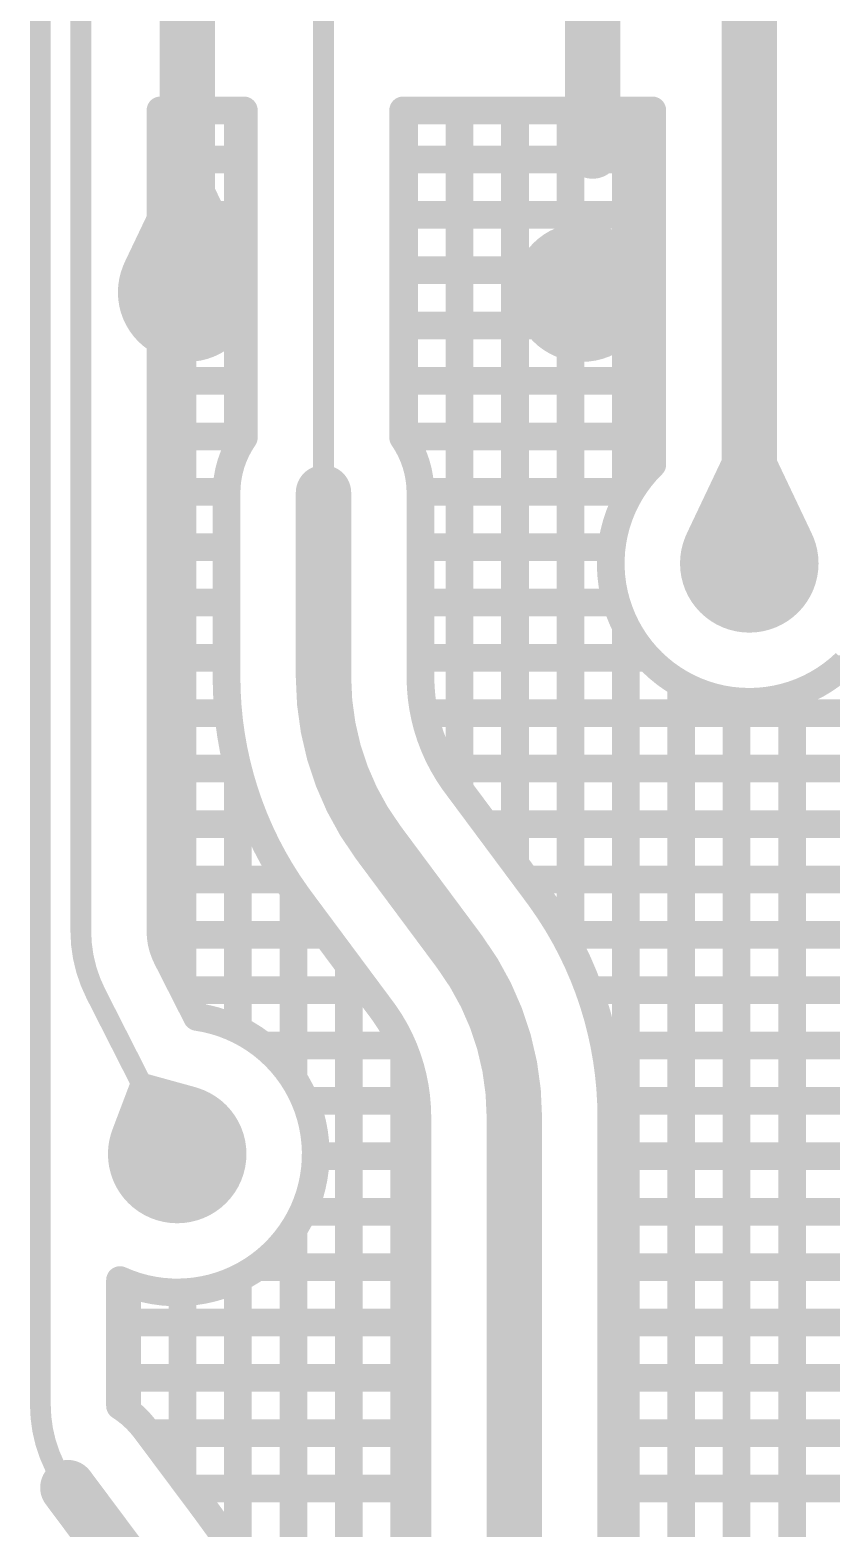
# Model space of a CAD drawing. Header units: millimetres. Extents: x 2479 to 2803, y 2230 to 2386.
# Drawn here: x 2635.92 to 2638.81, y 2296.18 to 2301.59 of the extents above; entities that cross this region are included whole.
import ezdxf

# ---------------------------------------------------------------- set-up
doc = ezdxf.new("R2010")
doc.units = ezdxf.units.MM
doc.layers.add('LAYER_23', color=9, linetype='Continuous')

# ---------------------------------------------------------------- blocks, each defined once
blk = doc.blocks.new('ROUND_2')
at = {"const_width": 0.25}
blk.add_lwpolyline([(-0.125, 0, 1), (0.125, 0, 1)], format="xyb", close=True, dxfattribs=at)
blk = doc.blocks.new('ROUND_3')
at = {"const_width": 0.251}
blk.add_lwpolyline([(-0.1255, 0, 1), (0.1255, 0, 1)], format="xyb", close=True, dxfattribs=at)
blk = doc.blocks.new('ROUND_17')
at = {"const_width": 0.1}
blk.add_lwpolyline([(-0.05, 0, 1), (0.05, 0, 1)], format="xyb", close=True, dxfattribs=at)
blk = doc.blocks.new('ROUND_11')
at = {"const_width": 0.0375}
blk.add_lwpolyline([(-0.01875, 0, 1), (0.01875, 0, 1)], format="xyb", close=True, dxfattribs=at)
blk = doc.blocks.new('ROUND_13')
at = {"const_width": 0.05}
blk.add_lwpolyline([(-0.025, 0, 1), (0.025, 0, 1)], format="xyb", close=True, dxfattribs=at)

msp = doc.modelspace()

# ---------------------------------------------------------------- linework, layer by layer
at = {"layer": 'LAYER_23'}
for points, const_width in [([(2635.9542, 2307.2066), (2635.9542, 2296.6289)], 0.075), ([(2636.1002, 2307.2066), (2636.1002, 2298.3401)], 0.075), ([(2636.9762, 2307.2066), (2636.9762, 2299.9225)], 0.075), ([(2636.4849, 2301.1366), (2636.4849, 2306.7999)], 0.2), ([(2637.9478, 2306.7737), (2637.9478, 2301.1567)], 0.2), ([(2638.513, 2299.6676), (2638.513, 2301.9357)], 0.2), ([(2636.3877, 2298.3401), (2636.3877, 2301.3036)], 0.1), ([(2636.3877, 2301.3036), (2636.6887, 2301.3036)], 0.1), ([(2636.4674, 2298.1322), (2636.4674, 2301.3036)], 0.1), ([(2636.6674, 2300.0866), (2636.6674, 2301.3036)], 0.1), ([(2636.6887, 2301.3036), (2636.6887, 2300.1221)], 0.1), ([(2637.2637, 2300.1221), (2637.2637, 2301.3036)], 0.1), ([(2637.2637, 2301.3036), (2638.163, 2301.3036)], 0.1), ([(2637.2674, 2300.1163), (2637.2674, 2301.3036)], 0.1), ([(2637.4674, 2298.8516), (2637.4674, 2301.3036)], 0.1), ([(2637.6674, 2298.5825), (2637.6674, 2301.3036)], 0.1), ([(2637.8674, 2298.2816), (2637.8674, 2301.3036)], 0.1), ([(2638.0674, 2299.8942), (2638.0674, 2301.3036)], 0.1), ([(2638.163, 2301.3036), (2638.163, 2300.0247)], 0.1), ([(2636.4849, 2300.6468), (2636.4849, 2301.1366)], 0.2), ([(2636.6887, 2301.1263), (2636.3877, 2301.1263)], 0.1), ([(2636.6887, 2301.1263), (2636.3877, 2301.1263)], 0.1), ([(2638.163, 2301.1263), (2637.2637, 2301.1263)], 0.1), ([(2638.163, 2301.1263), (2637.2637, 2301.1263)], 0.1), ([(2636.3486, 2300.7118), (2636.4849, 2300.9978)], 0.2), ([(2636.4849, 2300.9978), (2636.6212, 2300.7118)], 0.2), ([(2636.6887, 2300.9263), (2636.3877, 2300.9263)], 0.1), ([(2636.6887, 2300.9263), (2636.3877, 2300.9263)], 0.1), ([(2638.163, 2300.9263), (2637.2637, 2300.9263)], 0.1), ([(2638.163, 2300.9263), (2637.2637, 2300.9263)], 0.1), ([(2636.6887, 2300.7263), (2636.3877, 2300.7263)], 0.1), ([(2636.6887, 2300.7263), (2636.3877, 2300.7263)], 0.1), ([(2638.163, 2300.7263), (2637.2637, 2300.7263)], 0.1), ([(2638.163, 2300.7263), (2637.2637, 2300.7263)], 0.1), ([(2636.6887, 2300.5263), (2636.3877, 2300.5263)], 0.1), ([(2636.6887, 2300.5263), (2636.3877, 2300.5263)], 0.1), ([(2638.163, 2300.5263), (2637.2637, 2300.5263)], 0.1), ([(2638.163, 2300.5263), (2637.2637, 2300.5263)], 0.1), ([(2636.6887, 2300.3263), (2636.3877, 2300.3263)], 0.1), ([(2636.6887, 2300.3263), (2636.3877, 2300.3263)], 0.1), ([(2638.163, 2300.3263), (2637.2637, 2300.3263)], 0.1), ([(2638.163, 2300.3263), (2637.2637, 2300.3263)], 0.1), ([(2636.6887, 2300.1263), (2636.3877, 2300.1263)], 0.1), ([(2636.6887, 2300.1263), (2636.3877, 2300.1263)], 0.1), ([(2636.6743, 2300.0996), (2636.6617, 2300.0761)], 0.1), ([(2636.6887, 2300.1221), (2636.6743, 2300.0996)], 0.1), ([(2638.163, 2300.1263), (2637.2637, 2300.1263)], 0.1), ([(2638.163, 2300.1263), (2637.2637, 2300.1263)], 0.1), ([(2637.2776, 2300.1004), (2637.2637, 2300.1221)], 0.1), ([(2637.2902, 2300.077), (2637.2776, 2300.1004)], 0.1), ([(2636.6509, 2300.0517), (2636.642, 2300.0266)], 0.1), ([(2636.6617, 2300.0761), (2636.6509, 2300.0517)], 0.1), ([(2637.3011, 2300.0526), (2637.2902, 2300.077)], 0.1), ([(2637.3101, 2300.0275), (2637.3011, 2300.0526)], 0.1), ([(2638.3775, 2299.7319), (2638.513, 2300.0176)], 0.2), ([(2638.513, 2300.0176), (2638.6485, 2299.7319)], 0.2), ([(2636.6351, 2300.0008), (2636.6301, 2299.9746)], 0.1), ([(2636.642, 2300.0266), (2636.6351, 2300.0008)], 0.1), ([(2637.3171, 2300.0018), (2637.3101, 2300.0275)], 0.1), ([(2637.3221, 2299.9756), (2637.3171, 2300.0018)], 0.1), ([(2638.1409, 2300.0017), (2638.1204, 2299.9773)], 0.1), ([(2638.163, 2300.0247), (2638.1409, 2300.0017)], 0.1), ([(2636.6271, 2299.9481), (2636.6262, 2299.9225)], 0.1), ([(2636.6301, 2299.9746), (2636.6271, 2299.9481)], 0.1), ([(2636.9762, 2299.9225), (2636.9762, 2299.2567)], 0.2), ([(2637.3252, 2299.9491), (2637.3221, 2299.9756)], 0.1), ([(2637.3262, 2299.9225), (2637.3252, 2299.9491)], 0.1), ([(2638.1015, 2299.9516), (2638.0842, 2299.9248)], 0.1), ([(2638.1204, 2299.9773), (2638.1015, 2299.9516)], 0.1), ([(2636.6263, 2299.9263), (2636.3877, 2299.9263)], 0.1), ([(2636.6263, 2299.9263), (2636.3877, 2299.9263)], 0.1), ([(2636.6262, 2299.9225), (2636.6262, 2299.2567)], 0.1), ([(2638.0852, 2299.9263), (2637.326, 2299.9263)], 0.1), ([(2638.0852, 2299.9263), (2637.326, 2299.9263)], 0.1), ([(2637.3262, 2299.2567), (2637.3262, 2299.9225)], 0.1), ([(2638.0687, 2299.897), (2638.055, 2299.8682)], 0.1), ([(2638.0842, 2299.9248), (2638.0687, 2299.897)], 0.1), ([(2638.0431, 2299.8387), (2638.0332, 2299.8084)], 0.1), ([(2638.055, 2299.8682), (2638.0431, 2299.8387)], 0.1), ([(2638.0252, 2299.7775), (2638.0192, 2299.7462)], 0.1), ([(2638.0332, 2299.8084), (2638.0252, 2299.7775)], 0.1), ([(2636.6262, 2299.7263), (2636.3877, 2299.7263)], 0.1), ([(2636.6262, 2299.7263), (2636.3877, 2299.7263)], 0.1), ([(2638.0167, 2299.7263), (2637.3262, 2299.7263)], 0.1), ([(2638.0167, 2299.7263), (2637.3262, 2299.7263)], 0.1), ([(2638.0192, 2299.7462), (2638.0152, 2299.7146)], 0.1), ([(2638.0152, 2299.7146), (2638.0132, 2299.6828)], 0.1), ([(2638.0132, 2299.6828), (2638.0133, 2299.6509)], 0.1), ([(2638.0133, 2299.6509), (2638.0153, 2299.6191)], 0.1), ([(2638.0153, 2299.6191), (2638.0194, 2299.5875)], 0.1), ([(2638.0194, 2299.5875), (2638.0255, 2299.5562)], 0.1), ([(2638.0255, 2299.5562), (2638.0336, 2299.5254)], 0.1), ([(2636.6262, 2299.5263), (2636.3877, 2299.5263)], 0.1), ([(2636.6262, 2299.5263), (2636.3877, 2299.5263)], 0.1), ([(2638.0334, 2299.5263), (2637.3262, 2299.5263)], 0.1), ([(2638.0334, 2299.5263), (2637.3262, 2299.5263)], 0.1), ([(2638.0336, 2299.5254), (2638.0437, 2299.4952)], 0.1), ([(2638.0437, 2299.4952), (2638.0556, 2299.4656)], 0.1), ([(2638.0556, 2299.4656), (2638.0694, 2299.4369)], 0.1), ([(2638.0674, 2291.4491), (2638.0674, 2299.4411)], 0.1), ([(2638.0694, 2299.4369), (2638.085, 2299.4091)], 0.1), ([(2638.085, 2299.4091), (2638.1023, 2299.3823)], 0.1), ([(2638.1023, 2299.3823), (2638.1213, 2299.3568)], 0.1), ([(2638.1213, 2299.3568), (2638.1419, 2299.3324)], 0.1), ([(2636.6262, 2299.3263), (2636.3877, 2299.3263)], 0.1), ([(2636.6262, 2299.3263), (2636.3877, 2299.3263)], 0.1), ([(2638.1478, 2299.3263), (2637.3262, 2299.3263)], 0.1), ([(2638.1478, 2299.3263), (2637.3262, 2299.3263)], 0.1), ([(2638.1419, 2299.3324), (2638.1641, 2299.3095)], 0.1), ([(2638.1641, 2299.3095), (2638.1876, 2299.288)], 0.1), ([(2638.1876, 2299.288), (2638.2124, 2299.268)], 0.1), ([(2638.8106, 2299.2658), (2638.8356, 2299.2856)], 0.1), ([(2638.8356, 2299.2856), (2638.8593, 2299.3069)], 0.1), ([(2636.6262, 2299.2567), (2636.6272, 2299.2043)], 0.1), ([(2637.3272, 2299.2204), (2637.3262, 2299.2567)], 0.1), ([(2638.2124, 2299.268), (2638.2385, 2299.2497)], 0.1), ([(2638.2385, 2299.2497), (2638.2657, 2299.2331)], 0.1), ([(2638.2657, 2299.2331), (2638.2939, 2299.2182)], 0.1), ([(2638.2674, 2291.6054), (2638.2674, 2299.2322)], 0.1), ([(2638.7288, 2299.2166), (2638.7571, 2299.2312)], 0.1), ([(2638.7571, 2299.2312), (2638.7844, 2299.2477)], 0.1), ([(2638.7844, 2299.2477), (2638.8106, 2299.2658)], 0.1), ([(2636.6272, 2299.2043), (2636.6303, 2299.1521)], 0.1), ([(2637.3303, 2299.1842), (2637.3272, 2299.2204)], 0.1), ([(2637.3353, 2299.1482), (2637.3303, 2299.1842)], 0.1), ([(2638.2939, 2299.2182), (2638.3229, 2299.2051)], 0.1), ([(2638.3229, 2299.2051), (2638.3528, 2299.194)], 0.1), ([(2638.3528, 2299.194), (2638.3833, 2299.1847)], 0.1), ([(2638.3833, 2299.1847), (2638.4143, 2299.1774)], 0.1), ([(2638.4143, 2299.1774), (2638.4457, 2299.1722)], 0.1), ([(2638.5766, 2299.1717), (2638.608, 2299.1767)], 0.1), ([(2638.608, 2299.1767), (2638.6391, 2299.1838)], 0.1), ([(2638.6391, 2299.1838), (2638.6697, 2299.1928)], 0.1), ([(2638.6674, 2291.6035), (2638.6674, 2299.1921)], 0.1), ([(2638.6697, 2299.1928), (2638.6996, 2299.2037)], 0.1), ([(2638.6996, 2299.2037), (2638.7288, 2299.2166)], 0.1), ([(2636.6328, 2299.1263), (2636.3877, 2299.1263)], 0.1), ([(2636.6328, 2299.1263), (2636.3877, 2299.1263)], 0.1), ([(2636.6303, 2299.1521), (2636.6353, 2299.0999)], 0.1), ([(2637.3424, 2299.1125), (2637.3353, 2299.1482)], 0.1), ([(2646.4191, 2299.1263), (2637.3396, 2299.1263)], 0.1), ([(2646.4191, 2299.1263), (2637.3396, 2299.1263)], 0.1), ([(2638.4457, 2299.1722), (2638.4775, 2299.1689)], 0.1), ([(2638.4674, 2291.6463), (2638.4674, 2299.1699)], 0.1), ([(2638.4775, 2299.1689), (2638.513, 2299.1676)], 0.1), ([(2638.513, 2299.1676), (2638.5448, 2299.1686)], 0.1), ([(2638.5448, 2299.1686), (2638.5766, 2299.1717)], 0.1), ([(2636.6353, 2299.0999), (2636.6424, 2299.048)], 0.1), ([(2637.3514, 2299.0773), (2637.3424, 2299.1125)], 0.1), ([(2637.3624, 2299.0427), (2637.3514, 2299.0773)], 0.1), ([(2636.6424, 2299.048), (2636.6515, 2298.9965)], 0.1), ([(2637.3754, 2299.0087), (2637.3624, 2299.0427)], 0.1), ([(2636.6515, 2298.9965), (2636.6626, 2298.9453)], 0.1), ([(2637.3901, 2298.9755), (2637.3754, 2299.0087)], 0.1), ([(2637.4068, 2298.9432), (2637.3901, 2298.9755)], 0.1), ([(2636.6675, 2298.9263), (2636.3877, 2298.9263)], 0.1), ([(2636.6675, 2298.9263), (2636.3877, 2298.9263)], 0.1), ([(2636.6626, 2298.9453), (2636.6757, 2298.8946)], 0.1), ([(2636.6674, 2297.9839), (2636.6674, 2298.9267)], 0.1), ([(2637.4252, 2298.9119), (2637.4068, 2298.9432)], 0.1), ([(2646.4025, 2298.9263), (2637.4167, 2298.9263)], 0.1), ([(2646.4025, 2298.9263), (2637.4167, 2298.9263)], 0.1), ([(2637.4453, 2298.8816), (2637.4252, 2298.9119)], 0.1), ([(2636.6757, 2298.8946), (2636.6907, 2298.8444)], 0.1), ([(2637.4545, 2298.869), (2637.4453, 2298.8816)], 0.1), ([(2637.7486, 2298.4733), (2637.4545, 2298.869)], 0.1), ([(2636.6907, 2298.8444), (2636.7077, 2298.7948)], 0.1), ([(2636.7077, 2298.7948), (2636.7265, 2298.746)], 0.1), ([(2636.7265, 2298.746), (2636.7473, 2298.6979)], 0.1), ([(2636.735, 2298.7263), (2636.3877, 2298.7263)], 0.1), ([(2636.735, 2298.7263), (2636.3877, 2298.7263)], 0.1), ([(2636.7473, 2298.6979), (2636.7699, 2298.6506)], 0.1), ([(2637.1736, 2298.6602), (2637.4677, 2298.2645)], 0.2), ([(2646.352, 2298.7263), (2637.5605, 2298.7263)], 0.1), ([(2646.352, 2298.7263), (2637.5605, 2298.7263)], 0.1), ([(2636.7699, 2298.6506), (2636.7943, 2298.6043)], 0.1), ([(2636.7943, 2298.6043), (2636.8205, 2298.559)], 0.1), ([(2636.8205, 2298.559), (2636.8484, 2298.5147)], 0.1), ([(2636.8411, 2298.5263), (2636.3877, 2298.5263)], 0.1), ([(2636.8411, 2298.5263), (2636.3877, 2298.5263)], 0.1), ([(2636.8484, 2298.5147), (2636.8781, 2298.4715)], 0.1), ([(2636.8674, 2297.8068), (2636.8674, 2298.487)], 0.1), ([(2646.2629, 2298.5263), (2637.7091, 2298.5263)], 0.1), ([(2646.2629, 2298.5263), (2637.7091, 2298.5263)], 0.1), ([(2637.7632, 2298.4532), (2637.7486, 2298.4733)], 0.1), ([(2636.8781, 2298.4715), (2636.8927, 2298.4514)], 0.1), ([(2636.8927, 2298.4514), (2637.1867, 2298.0557)], 0.1), ([(2637.7928, 2298.4101), (2637.7632, 2298.4532)], 0.1), ([(2637.8208, 2298.3658), (2637.7928, 2298.4101)], 0.1), ([(2637.847, 2298.3204), (2637.8208, 2298.3658)], 0.1), ([(2636.3887, 2298.3193), (2636.3877, 2298.3401)], 0.1), ([(2636.9856, 2298.3263), (2636.3884, 2298.3263)], 0.1), ([(2636.9856, 2298.3263), (2636.3884, 2298.3263)], 0.1), ([(2636.3917, 2298.2988), (2636.3887, 2298.3193)], 0.1), ([(2646.1231, 2298.3263), (2637.8435, 2298.3263)], 0.1), ([(2646.1231, 2298.3263), (2637.8435, 2298.3263)], 0.1), ([(2637.8714, 2298.2741), (2637.847, 2298.3204)], 0.1), ([(2636.3968, 2298.2786), (2636.3917, 2298.2988)], 0.1), ([(2636.4038, 2298.2591), (2636.3968, 2298.2786)], 0.1), ([(2636.4107, 2298.2439), (2636.4038, 2298.2591)], 0.1), ([(2637.894, 2298.2268), (2637.8714, 2298.2741)], 0.1), ([(2636.5195, 2298.0295), (2636.4107, 2298.2439)], 0.1), ([(2637.0674, 2295.2297), (2637.0674, 2298.2163)], 0.1), ([(2637.9147, 2298.1787), (2637.894, 2298.2268)], 0.1), ([(2637.9336, 2298.1299), (2637.9147, 2298.1787)], 0.1), ([(2636.4482, 2297.5346), (2636.1543, 2298.1138)], 0.075), ([(2637.1343, 2298.1263), (2636.4704, 2298.1263)], 0.1), ([(2637.1343, 2298.1263), (2636.4704, 2298.1263)], 0.1), ([(2637.9505, 2298.0803), (2637.9336, 2298.1299)], 0.1), ([(2645.9046, 2298.1263), (2637.9348, 2298.1263)], 0.1), ([(2645.9046, 2298.1263), (2637.9348, 2298.1263)], 0.1), ([(2637.1867, 2298.0557), (2637.1959, 2298.0431)], 0.1), ([(2637.1959, 2298.0431), (2637.2161, 2298.0128)], 0.1), ([(2637.9656, 2298.0302), (2637.9505, 2298.0803)], 0.1), ([(2636.5519, 2298.0238), (2636.5195, 2298.0295)], 0.1), ([(2636.5829, 2298.0162), (2636.5519, 2298.0238)], 0.1), ([(2636.6133, 2298.0066), (2636.5829, 2298.0162)], 0.1), ([(2636.643, 2297.9951), (2636.6133, 2298.0066)], 0.1), ([(2636.6719, 2297.9818), (2636.643, 2297.9951)], 0.1), ([(2637.2161, 2298.0128), (2637.2345, 2297.9815)], 0.1), ([(2637.9786, 2297.9794), (2637.9656, 2298.0302)], 0.1), ([(2636.7, 2297.9666), (2636.6719, 2297.9818)], 0.1), ([(2636.727, 2297.9497), (2636.7, 2297.9666)], 0.1), ([(2636.7529, 2297.9311), (2636.727, 2297.9497)], 0.1), ([(2637.2345, 2297.9815), (2637.2511, 2297.9492)], 0.1), ([(2637.2511, 2297.9492), (2637.2659, 2297.916)], 0.1), ([(2637.9897, 2297.9283), (2637.9786, 2297.9794)], 0.1), ([(2636.7775, 2297.9109), (2636.7529, 2297.9311)], 0.1), ([(2637.2613, 2297.9263), (2636.7586, 2297.9263)], 0.1), ([(2637.2613, 2297.9263), (2636.7586, 2297.9263)], 0.1), ([(2636.8008, 2297.8891), (2636.7775, 2297.9109)], 0.1), ([(2636.8227, 2297.8659), (2636.8008, 2297.8891)], 0.1), ([(2637.2659, 2297.916), (2637.2788, 2297.882)], 0.1), ([(2637.2674, 2291.4431), (2637.2674, 2297.9121)], 0.1), ([(2637.2788, 2297.882), (2637.2898, 2297.8474)], 0.1), ([(2637.9988, 2297.8767), (2637.9897, 2297.9283)], 0.1), ([(2645.487, 2297.9263), (2637.9901, 2297.9263)], 0.1), ([(2645.487, 2297.9263), (2637.9901, 2297.9263)], 0.1), ([(2636.843, 2297.8414), (2636.8227, 2297.8659)], 0.1), ([(2636.8618, 2297.8156), (2636.843, 2297.8414)], 0.1), ([(2637.2898, 2297.8474), (2637.2989, 2297.8122)], 0.1), ([(2638.0059, 2297.8248), (2637.9988, 2297.8767)], 0.1), ([(2638.011, 2297.7727), (2638.0059, 2297.8248)], 0.1), ([(2636.2495, 2297.6099), (2636.3181, 2297.791)], 0.075), ([(2636.3181, 2297.791), (2636.5048, 2297.7395)], 0.075), ([(2636.8788, 2297.7887), (2636.8618, 2297.8156)], 0.1), ([(2636.8941, 2297.7608), (2636.8788, 2297.7887)], 0.1), ([(2637.2989, 2297.8122), (2637.3059, 2297.7765)], 0.1), ([(2637.3059, 2297.7765), (2637.311, 2297.7405)], 0.1), ([(2638.014, 2297.7204), (2638.011, 2297.7727)], 0.1), ([(2636.9076, 2297.7319), (2636.8941, 2297.7608)], 0.1), ([(2636.9193, 2297.7022), (2636.9076, 2297.7319)], 0.1), ([(2637.3122, 2297.7263), (2636.9098, 2297.7263)], 0.1), ([(2637.3122, 2297.7263), (2636.9098, 2297.7263)], 0.1), ([(2637.311, 2297.7405), (2637.314, 2297.7043)], 0.1), ([(2637.6651, 2290.69), (2637.6651, 2297.668)], 0.2), ([(2644.9416, 2297.7263), (2638.0137, 2297.7263)], 0.1), ([(2644.9416, 2297.7263), (2638.0137, 2297.7263)], 0.1), ([(2638.0151, 2297.668), (2638.014, 2297.7204)], 0.1), ([(2636.929, 2297.6719), (2636.9193, 2297.7022)], 0.1), ([(2636.9368, 2297.641), (2636.929, 2297.6719)], 0.1), ([(2637.314, 2297.7043), (2637.3151, 2297.668)], 0.1), ([(2637.3151, 2297.668), (2637.3151, 2291.3643)], 0.1), ([(2638.0151, 2291.3643), (2638.0151, 2297.668)], 0.1), ([(2636.9425, 2297.6096), (2636.9368, 2297.641)], 0.1), ([(2636.9463, 2297.578), (2636.9425, 2297.6096)], 0.1), ([(2636.9481, 2297.5461), (2636.9463, 2297.578)], 0.1), ([(2636.9455, 2297.4825), (2636.9478, 2297.5143)], 0.1), ([(2636.9478, 2297.5143), (2636.9481, 2297.5461)], 0.1), ([(2637.3151, 2297.5263), (2636.9479, 2297.5263)], 0.1), ([(2637.3151, 2297.5263), (2636.9479, 2297.5263)], 0.1), ([(2644.3962, 2297.5263), (2638.0151, 2297.5263)], 0.1), ([(2644.3962, 2297.5263), (2638.0151, 2297.5263)], 0.1), ([(2636.9348, 2297.4197), (2636.9411, 2297.4509)], 0.1), ([(2636.9411, 2297.4509), (2636.9455, 2297.4825)], 0.1), ([(2636.9265, 2297.3889), (2636.9348, 2297.4197)], 0.1), ([(2636.9041, 2297.3293), (2636.9162, 2297.3587)], 0.1), ([(2636.9162, 2297.3587), (2636.9265, 2297.3889)], 0.1), ([(2636.8742, 2297.273), (2636.8901, 2297.3006)], 0.1), ([(2636.8901, 2297.3006), (2636.9041, 2297.3293)], 0.1), ([(2637.3151, 2297.3263), (2636.9026, 2297.3263)], 0.1), ([(2637.3151, 2297.3263), (2636.9026, 2297.3263)], 0.1), ([(2643.8507, 2297.3263), (2638.0151, 2297.3263)], 0.1), ([(2643.8507, 2297.3263), (2638.0151, 2297.3263)], 0.1), ([(2636.8375, 2297.2209), (2636.8567, 2297.2464)], 0.1), ([(2636.8567, 2297.2464), (2636.8742, 2297.273)], 0.1), ([(2636.8674, 2295.7319), (2636.8674, 2297.2626)], 0.1), ([(2636.7945, 2297.174), (2636.8167, 2297.1967)], 0.1), ([(2636.8167, 2297.1967), (2636.8375, 2297.2209)], 0.1), ([(2636.7196, 2297.1147), (2636.7458, 2297.1329)], 0.1), ([(2637.3151, 2297.1263), (2636.7364, 2297.1263)], 0.1), ([(2637.3151, 2297.1263), (2636.7364, 2297.1263)], 0.1), ([(2636.7458, 2297.1329), (2636.7708, 2297.1526)], 0.1), ([(2636.7708, 2297.1526), (2636.7945, 2297.174)], 0.1), ([(2643.3053, 2297.1263), (2638.0151, 2297.1263)], 0.1), ([(2643.3053, 2297.1263), (2638.0151, 2297.1263)], 0.1), ([(2636.2417, 2296.6289), (2636.2417, 2297.0793)], 0.1), ([(2636.2417, 2297.0793), (2636.2711, 2297.067)], 0.1), ([(2636.2674, 2296.6066), (2636.2674, 2297.0686)], 0.1), ([(2636.2711, 2297.067), (2636.3013, 2297.0567)], 0.1), ([(2636.6049, 2297.0598), (2636.6348, 2297.0708)], 0.1), ([(2636.6348, 2297.0708), (2636.664, 2297.0836)], 0.1), ([(2636.664, 2297.0836), (2636.6923, 2297.0983)], 0.1), ([(2636.6674, 2296.0815), (2636.6674, 2297.0854)], 0.1), ([(2636.6923, 2297.0983), (2636.7196, 2297.1147)], 0.1), ([(2636.3013, 2297.0567), (2636.332, 2297.0483)], 0.1), ([(2636.332, 2297.0483), (2636.3632, 2297.0419)], 0.1), ([(2636.3632, 2297.0419), (2636.3948, 2297.0375)], 0.1), ([(2636.3948, 2297.0375), (2636.4266, 2297.0351)], 0.1), ([(2636.4266, 2297.0351), (2636.4482, 2297.0346)], 0.1), ([(2636.4482, 2297.0346), (2636.48, 2297.0357)], 0.1), ([(2636.4674, 2296.3605), (2636.4674, 2297.0353)], 0.1), ([(2636.48, 2297.0357), (2636.5118, 2297.0387)], 0.1), ([(2636.5118, 2297.0387), (2636.5432, 2297.0438)], 0.1), ([(2636.5432, 2297.0438), (2636.5743, 2297.0508)], 0.1), ([(2636.5743, 2297.0508), (2636.6049, 2297.0598)], 0.1), ([(2637.3151, 2296.9263), (2636.2417, 2296.9263)], 0.1), ([(2637.3151, 2296.9263), (2636.2417, 2296.9263)], 0.1), ([(2642.7598, 2296.9263), (2638.0151, 2296.9263)], 0.1), ([(2642.7598, 2296.9263), (2638.0151, 2296.9263)], 0.1), ([(2637.3151, 2296.7263), (2636.2417, 2296.7263)], 0.1), ([(2637.3151, 2296.7263), (2636.2417, 2296.7263)], 0.1), ([(2642.2144, 2296.7263), (2638.0151, 2296.7263)], 0.1), ([(2642.2144, 2296.7263), (2638.0151, 2296.7263)], 0.1), ([(2636.2417, 2296.625), (2636.2417, 2296.6289)], 0.1), ([(2636.2582, 2296.6138), (2636.2417, 2296.625)], 0.1), ([(2636.2792, 2296.5974), (2636.2582, 2296.6138)], 0.1), ([(2636.2989, 2296.5794), (2636.2792, 2296.5974)], 0.1), ([(2636.3172, 2296.56), (2636.2989, 2296.5794)], 0.1), ([(2636.334, 2296.5392), (2636.3172, 2296.56)], 0.1), ([(2636.5499, 2296.2499), (2636.334, 2296.5392)], 0.1), ([(2637.3151, 2296.5263), (2636.3436, 2296.5263)], 0.1), ([(2637.3151, 2296.5263), (2636.3436, 2296.5263)], 0.1), ([(2641.693, 2296.5263), (2638.0151, 2296.5263)], 0.1), ([(2641.693, 2296.5263), (2638.0151, 2296.5263)], 0.1), ([(2636.2694, 2296.0405), (2636.0535, 2296.3299)], 0.2), ([(2637.3151, 2296.3263), (2636.4928, 2296.3263)], 0.1), ([(2637.3151, 2296.3263), (2636.4928, 2296.3263)], 0.1), ([(2641.3665, 2296.3263), (2638.0151, 2296.3263)], 0.1), ([(2641.3665, 2296.3263), (2638.0151, 2296.3263)], 0.1), ([(2636.5999, 2296.1811), (2636.5499, 2296.2499)], 0.1), ([(2636.6467, 2296.1132), (2636.5999, 2296.1811)], 0.1)]:
    msp.add_lwpolyline(points, dxfattribs=dict(at, const_width=const_width))
for points, const_width in [([(2636.9762, 2299.2567, 0.16116), (2637.1736, 2298.6602)], 0.2), ([(2636.1002, 2298.3401, 0.117928), (2636.1543, 2298.1138)], 0.075), ([(2637.6651, 2297.668, 0.161159), (2637.4677, 2298.2645)], 0.2), ([(2635.9542, 2296.6289, 0.161655), (2636.0535, 2296.3299)], 0.075)]:
    msp.add_lwpolyline(points, format="xyb", dxfattribs=dict(at, const_width=const_width))

# ---------------------------------------------------------------- block references
for name, p in [('ROUND_13', (2636.3877, 2301.3036)), ('ROUND_13', (2636.4674, 2301.3036)), ('ROUND_13', (2636.6674, 2301.3036)), ('ROUND_13', (2636.6887, 2301.3036)), ('ROUND_13', (2637.2637, 2301.3036)), ('ROUND_13', (2637.2674, 2301.3036)), ('ROUND_13', (2637.4674, 2301.3036)), ('ROUND_13', (2637.6674, 2301.3036)), ('ROUND_13', (2637.8674, 2301.3036)), ('ROUND_13', (2638.0674, 2301.3036)), ('ROUND_13', (2638.163, 2301.3036)), ('ROUND_17', (2636.4849, 2301.1366)), ('ROUND_17', (2636.4849, 2301.1366)), ('ROUND_17', (2637.9478, 2301.1567)), ('ROUND_13', (2636.3877, 2301.1263)), ('ROUND_13', (2636.3877, 2301.1263)), ('ROUND_13', (2636.6887, 2301.1263)), ('ROUND_13', (2636.6887, 2301.1263)), ('ROUND_13', (2637.2637, 2301.1263)), ('ROUND_13', (2637.2637, 2301.1263)), ('ROUND_13', (2638.163, 2301.1263)), ('ROUND_13', (2638.163, 2301.1263)), ('ROUND_17', (2636.4849, 2300.9978)), ('ROUND_13', (2636.3877, 2300.9263)), ('ROUND_13', (2636.3877, 2300.9263)), ('ROUND_13', (2636.6887, 2300.9263)), ('ROUND_13', (2636.6887, 2300.9263)), ('ROUND_13', (2637.2637, 2300.9263)), ('ROUND_13', (2637.2637, 2300.9263)), ('ROUND_13', (2638.163, 2300.9263)), ('ROUND_13', (2638.163, 2300.9263)), ('ROUND_3', (2636.4851, 2300.6465)), ('ROUND_3', (2637.9111, 2300.6465)), ('ROUND_17', (2636.3486, 2300.7118)), ('ROUND_17', (2636.6212, 2300.7118)), ('ROUND_13', (2636.3877, 2300.7263)), ('ROUND_13', (2636.3877, 2300.7263)), ('ROUND_17', (2636.4849, 2300.6468)), ('ROUND_13', (2636.6887, 2300.7263)), ('ROUND_13', (2636.6887, 2300.7263)), ('ROUND_13', (2637.2637, 2300.7263)), ('ROUND_13', (2637.2637, 2300.7263)), ('ROUND_13', (2638.163, 2300.7263)), ('ROUND_13', (2638.163, 2300.7263)), ('ROUND_13', (2636.3877, 2300.5263)), ('ROUND_13', (2636.3877, 2300.5263)), ('ROUND_13', (2636.6887, 2300.5263)), ('ROUND_13', (2636.6887, 2300.5263)), ('ROUND_13', (2637.2637, 2300.5263)), ('ROUND_13', (2637.2637, 2300.5263)), ('ROUND_13', (2638.163, 2300.5263)), ('ROUND_13', (2638.163, 2300.5263)), ('ROUND_13', (2636.3877, 2300.3263)), ('ROUND_13', (2636.3877, 2300.3263)), ('ROUND_13', (2636.6887, 2300.3263)), ('ROUND_13', (2636.6887, 2300.3263)), ('ROUND_13', (2637.2637, 2300.3263)), ('ROUND_13', (2637.2637, 2300.3263)), ('ROUND_13', (2638.163, 2300.3263)), ('ROUND_13', (2638.163, 2300.3263)), ('ROUND_13', (2636.3877, 2300.1263)), ('ROUND_13', (2636.3877, 2300.1263)), ('ROUND_13', (2636.6743, 2300.0996)), ('ROUND_13', (2636.6887, 2300.1263)), ('ROUND_13', (2636.6887, 2300.1263)), ('ROUND_13', (2636.6887, 2300.1221)), ('ROUND_13', (2637.2637, 2300.1263)), ('ROUND_13', (2637.2637, 2300.1263)), ('ROUND_13', (2637.2637, 2300.1221)), ('ROUND_13', (2637.2674, 2300.1163)), ('ROUND_13', (2637.2776, 2300.1004)), ('ROUND_13', (2638.163, 2300.1263)), ('ROUND_13', (2638.163, 2300.1263)), ('ROUND_13', (2636.6509, 2300.0517)), ('ROUND_13', (2636.6617, 2300.0761)), ('ROUND_13', (2636.6674, 2300.0866)), ('ROUND_13', (2637.2902, 2300.077)), ('ROUND_13', (2637.3011, 2300.0526)), ('ROUND_17', (2638.513, 2300.0176)), ('ROUND_13', (2636.6351, 2300.0008)), ('ROUND_13', (2636.642, 2300.0266)), ('ROUND_13', (2637.3101, 2300.0275)), ('ROUND_13', (2637.3171, 2300.0018)), ('ROUND_13', (2638.1409, 2300.0017)), ('ROUND_13', (2638.163, 2300.0247)), ('ROUND_13', (2636.6271, 2299.9481)), ('ROUND_13', (2636.6301, 2299.9746)), ('ROUND_17', (2636.9762, 2299.9225)), ('ROUND_13', (2637.3221, 2299.9756)), ('ROUND_13', (2637.3252, 2299.9491)), ('ROUND_13', (2638.1015, 2299.9516)), ('ROUND_13', (2638.1204, 2299.9773)), ('ROUND_13', (2636.3877, 2299.9263)), ('ROUND_13', (2636.3877, 2299.9263)), ('ROUND_13', (2636.6262, 2299.9225)), ('ROUND_13', (2636.6263, 2299.9263)), ('ROUND_13', (2636.6263, 2299.9263)), ('ROUND_11', (2636.9762, 2299.9225)), ('ROUND_13', (2637.326, 2299.9263)), ('ROUND_13', (2637.326, 2299.9263)), ('ROUND_13', (2637.3262, 2299.9225)), ('ROUND_13', (2638.0674, 2299.8942)), ('ROUND_13', (2638.0687, 2299.897)), ('ROUND_13', (2638.0842, 2299.9248)), ('ROUND_13', (2638.0852, 2299.9263)), ('ROUND_13', (2638.0852, 2299.9263)), ('ROUND_13', (2638.0431, 2299.8387)), ('ROUND_13', (2638.055, 2299.8682)), ('ROUND_2', (2638.5131, 2299.6675)), ('ROUND_13', (2638.0252, 2299.7775)), ('ROUND_13', (2638.0332, 2299.8084)), ('ROUND_17', (2638.3775, 2299.7319)), ('ROUND_17', (2638.6485, 2299.7319)), ('ROUND_13', (2636.3877, 2299.7263)), ('ROUND_13', (2636.3877, 2299.7263)), ('ROUND_13', (2636.6262, 2299.7263)), ('ROUND_13', (2636.6262, 2299.7263)), ('ROUND_13', (2637.3262, 2299.7263)), ('ROUND_13', (2637.3262, 2299.7263)), ('ROUND_13', (2638.0167, 2299.7263)), ('ROUND_13', (2638.0167, 2299.7263)), ('ROUND_13', (2638.0192, 2299.7462)), ('ROUND_17', (2638.513, 2299.6676)), ('ROUND_13', (2638.0132, 2299.6828)), ('ROUND_13', (2638.0152, 2299.7146)), ('ROUND_13', (2638.0133, 2299.6509)), ('ROUND_13', (2638.0153, 2299.6191)), ('ROUND_13', (2638.0194, 2299.5875)), ('ROUND_13', (2638.0255, 2299.5562)), ('ROUND_13', (2636.3877, 2299.5263)), ('ROUND_13', (2636.3877, 2299.5263)), ('ROUND_13', (2636.6262, 2299.5263)), ('ROUND_13', (2636.6262, 2299.5263)), ('ROUND_13', (2637.3262, 2299.5263)), ('ROUND_13', (2637.3262, 2299.5263)), ('ROUND_13', (2638.0334, 2299.5263)), ('ROUND_13', (2638.0334, 2299.5263)), ('ROUND_13', (2638.0336, 2299.5254)), ('ROUND_13', (2638.0437, 2299.4952)), ('ROUND_13', (2638.0556, 2299.4656)), ('ROUND_13', (2638.0674, 2299.4411)), ('ROUND_13', (2638.0694, 2299.4369)), ('ROUND_13', (2638.085, 2299.4091)), ('ROUND_13', (2638.1023, 2299.3823)), ('ROUND_13', (2638.1213, 2299.3568)), ('ROUND_13', (2636.3877, 2299.3263)), ('ROUND_13', (2636.3877, 2299.3263)), ('ROUND_13', (2636.6262, 2299.3263)), ('ROUND_13', (2636.6262, 2299.3263)), ('ROUND_17', (2636.9762, 2299.2567)), ('ROUND_17', (2636.9762, 2299.2567)), ('ROUND_13', (2637.3262, 2299.3263)), ('ROUND_13', (2637.3262, 2299.3263)), ('ROUND_13', (2638.1419, 2299.3324)), ('ROUND_13', (2638.1478, 2299.3263)), ('ROUND_13', (2638.1478, 2299.3263)), ('ROUND_13', (2638.1641, 2299.3095)), ('ROUND_13', (2638.1876, 2299.288)), ('ROUND_13', (2638.8356, 2299.2856)), ('ROUND_13', (2636.6262, 2299.2567)), ('ROUND_13', (2637.3262, 2299.2567)), ('ROUND_13', (2638.2124, 2299.268)), ('ROUND_13', (2638.2385, 2299.2497)), ('ROUND_13', (2638.2657, 2299.2331)), ('ROUND_13', (2638.2674, 2299.2322)), ('ROUND_13', (2638.7571, 2299.2312)), ('ROUND_13', (2638.7844, 2299.2477)), ('ROUND_13', (2638.8106, 2299.2658)), ('ROUND_13', (2636.6272, 2299.2043)), ('ROUND_13', (2637.3272, 2299.2204)), ('ROUND_13', (2637.3303, 2299.1842)), ('ROUND_13', (2638.2939, 2299.2182)), ('ROUND_13', (2638.3229, 2299.2051)), ('ROUND_13', (2638.3528, 2299.194)), ('ROUND_13', (2638.3833, 2299.1847)), ('ROUND_13', (2638.4143, 2299.1774)), ('ROUND_13', (2638.608, 2299.1767)), ('ROUND_13', (2638.6391, 2299.1838)), ('ROUND_13', (2638.6674, 2299.1921)), ('ROUND_13', (2638.6697, 2299.1928)), ('ROUND_13', (2638.6996, 2299.2037)), ('ROUND_13', (2638.7288, 2299.2166)), ('ROUND_13', (2636.3877, 2299.1263)), ('ROUND_13', (2636.3877, 2299.1263)), ('ROUND_13', (2636.6303, 2299.1521)), ('ROUND_13', (2636.6328, 2299.1263)), ('ROUND_13', (2636.6328, 2299.1263)), ('ROUND_13', (2637.3353, 2299.1482)), ('ROUND_13', (2637.3396, 2299.1263)), ('ROUND_13', (2637.3396, 2299.1263)), ('ROUND_13', (2638.4457, 2299.1722)), ('ROUND_13', (2638.4674, 2299.1699)), ('ROUND_13', (2638.4775, 2299.1689)), ('ROUND_13', (2638.513, 2299.1676)), ('ROUND_13', (2638.5448, 2299.1686)), ('ROUND_13', (2638.5766, 2299.1717)), ('ROUND_13', (2636.6353, 2299.0999)), ('ROUND_13', (2637.3424, 2299.1125)), ('ROUND_13', (2637.3514, 2299.0773)), ('ROUND_13', (2636.6424, 2299.048)), ('ROUND_13', (2637.3624, 2299.0427)), ('ROUND_13', (2636.6515, 2298.9965)), ('ROUND_13', (2637.3754, 2299.0087)), ('ROUND_13', (2637.3901, 2298.9755)), ('ROUND_13', (2636.3877, 2298.9263)), ('ROUND_13', (2636.3877, 2298.9263)), ('ROUND_13', (2636.6626, 2298.9453)), ('ROUND_13', (2636.6674, 2298.9267)), ('ROUND_13', (2636.6675, 2298.9263)), ('ROUND_13', (2636.6675, 2298.9263)), ('ROUND_13', (2637.4068, 2298.9432)), ('ROUND_13', (2637.4167, 2298.9263)), ('ROUND_13', (2637.4167, 2298.9263)), ('ROUND_13', (2637.4252, 2298.9119)), ('ROUND_13', (2636.6757, 2298.8946)), ('ROUND_13', (2637.4453, 2298.8816)), ('ROUND_13', (2637.4545, 2298.869)), ('ROUND_13', (2636.6907, 2298.8444)), ('ROUND_13', (2637.4674, 2298.8516)), ('ROUND_13', (2636.7077, 2298.7948)), ('ROUND_13', (2636.7265, 2298.746)), ('ROUND_13', (2636.3877, 2298.7263)), ('ROUND_13', (2636.3877, 2298.7263)), ('ROUND_13', (2636.735, 2298.7263)), ('ROUND_13', (2636.735, 2298.7263)), ('ROUND_13', (2636.7473, 2298.6979)), ('ROUND_17', (2637.1736, 2298.6602)), ('ROUND_17', (2637.1736, 2298.6602)), ('ROUND_13', (2637.5605, 2298.7263)), ('ROUND_13', (2637.5605, 2298.7263)), ('ROUND_13', (2636.7699, 2298.6506)), ('ROUND_13', (2636.7943, 2298.6043)), ('ROUND_13', (2637.6674, 2298.5825)), ('ROUND_13', (2636.8205, 2298.559)), ('ROUND_13', (2636.3877, 2298.5263)), ('ROUND_13', (2636.3877, 2298.5263)), ('ROUND_13', (2636.8411, 2298.5263)), ('ROUND_13', (2636.8411, 2298.5263)), ('ROUND_13', (2636.8484, 2298.5147)), ('ROUND_13', (2636.8674, 2298.487)), ('ROUND_13', (2637.7091, 2298.5263)), ('ROUND_13', (2637.7091, 2298.5263)), ('ROUND_13', (2637.7486, 2298.4733)), ('ROUND_13', (2636.8781, 2298.4715)), ('ROUND_13', (2636.8927, 2298.4514)), ('ROUND_13', (2637.7632, 2298.4532)), ('ROUND_13', (2637.7928, 2298.4101)), ('ROUND_13', (2637.8208, 2298.3658)), ('ROUND_11', (2636.1002, 2298.3401)), ('ROUND_11', (2636.1002, 2298.3401)), ('ROUND_13', (2636.3877, 2298.3401)), ('ROUND_13', (2636.3884, 2298.3263)), ('ROUND_13', (2636.3884, 2298.3263)), ('ROUND_13', (2636.3887, 2298.3193)), ('ROUND_13', (2636.9856, 2298.3263)), ('ROUND_13', (2636.9856, 2298.3263)), ('ROUND_17', (2637.4677, 2298.2645)), ('ROUND_17', (2637.4677, 2298.2645)), ('ROUND_13', (2637.8435, 2298.3263)), ('ROUND_13', (2637.8435, 2298.3263)), ('ROUND_13', (2637.847, 2298.3204)), ('ROUND_13', (2636.3917, 2298.2988)), ('ROUND_13', (2636.3968, 2298.2786)), ('ROUND_13', (2636.4038, 2298.2591)), ('ROUND_13', (2637.8674, 2298.2816)), ('ROUND_13', (2637.8714, 2298.2741)), ('ROUND_13', (2636.4107, 2298.2439)), ('ROUND_13', (2637.0674, 2298.2163)), ('ROUND_13', (2637.894, 2298.2268)), ('ROUND_13', (2637.9147, 2298.1787)), ('ROUND_11', (2636.1543, 2298.1138)), ('ROUND_11', (2636.1543, 2298.1138)), ('ROUND_13', (2636.4674, 2298.1322)), ('ROUND_13', (2636.4704, 2298.1263)), ('ROUND_13', (2636.4704, 2298.1263)), ('ROUND_13', (2637.1343, 2298.1263)), ('ROUND_13', (2637.1343, 2298.1263)), ('ROUND_13', (2637.9336, 2298.1299)), ('ROUND_13', (2637.9348, 2298.1263)), ('ROUND_13', (2637.9348, 2298.1263)), ('ROUND_13', (2637.1867, 2298.0557)), ('ROUND_13', (2637.1959, 2298.0431)), ('ROUND_13', (2637.9505, 2298.0803)), ('ROUND_13', (2636.5195, 2298.0295)), ('ROUND_13', (2636.5519, 2298.0238)), ('ROUND_13', (2636.5829, 2298.0162)), ('ROUND_13', (2636.6133, 2298.0066)), ('ROUND_13', (2636.643, 2297.9951)), ('ROUND_13', (2637.2161, 2298.0128)), ('ROUND_13', (2637.9656, 2298.0302)), ('ROUND_13', (2636.6674, 2297.9839)), ('ROUND_13', (2636.6719, 2297.9818)), ('ROUND_13', (2636.7, 2297.9666)), ('ROUND_13', (2636.727, 2297.9497)), ('ROUND_13', (2637.2345, 2297.9815)), ('ROUND_13', (2637.2511, 2297.9492)), ('ROUND_13', (2637.9786, 2297.9794)), ('ROUND_13', (2636.7529, 2297.9311)), ('ROUND_13', (2636.7586, 2297.9263)), ('ROUND_13', (2636.7586, 2297.9263)), ('ROUND_13', (2636.7775, 2297.9109)), ('ROUND_13', (2636.8008, 2297.8891)), ('ROUND_13', (2637.2613, 2297.9263)), ('ROUND_13', (2637.2613, 2297.9263)), ('ROUND_13', (2637.2659, 2297.916)), ('ROUND_13', (2637.2674, 2297.9121)), ('ROUND_13', (2637.2788, 2297.882)), ('ROUND_13', (2637.9897, 2297.9283)), ('ROUND_13', (2637.9901, 2297.9263)), ('ROUND_13', (2637.9901, 2297.9263)), ('ROUND_13', (2636.8227, 2297.8659)), ('ROUND_13', (2636.843, 2297.8414)), ('ROUND_13', (2637.2898, 2297.8474)), ('ROUND_13', (2637.9988, 2297.8767)), ('ROUND_13', (2638.0059, 2297.8248)), ('ROUND_11', (2636.3181, 2297.791)), ('ROUND_13', (2636.8618, 2297.8156)), ('ROUND_13', (2636.8674, 2297.8068)), ('ROUND_13', (2636.8788, 2297.7887)), ('ROUND_13', (2637.2989, 2297.8122)), ('ROUND_13', (2637.3059, 2297.7765)), ('ROUND_13', (2638.011, 2297.7727)), ('ROUND_2', (2636.4481, 2297.5345)), ('ROUND_11', (2636.5048, 2297.7395)), ('ROUND_13', (2636.8941, 2297.7608)), ('ROUND_13', (2636.9076, 2297.7319)), ('ROUND_13', (2636.9098, 2297.7263)), ('ROUND_13', (2636.9098, 2297.7263)), ('ROUND_13', (2637.311, 2297.7405)), ('ROUND_13', (2637.3122, 2297.7263)), ('ROUND_13', (2637.3122, 2297.7263)), ('ROUND_17', (2637.6651, 2297.668)), ('ROUND_17', (2637.6651, 2297.668)), ('ROUND_13', (2638.0137, 2297.7263)), ('ROUND_13', (2638.0137, 2297.7263)), ('ROUND_13', (2638.014, 2297.7204)), ('ROUND_13', (2636.9193, 2297.7022)), ('ROUND_13', (2636.929, 2297.6719)), ('ROUND_13', (2637.314, 2297.7043)), ('ROUND_13', (2637.3151, 2297.668)), ('ROUND_13', (2638.0151, 2297.668)), ('ROUND_13', (2636.9368, 2297.641)), ('ROUND_13', (2636.9425, 2297.6096)), ('ROUND_11', (2636.2495, 2297.6099)), ('ROUND_13', (2636.9463, 2297.578)), ('ROUND_11', (2636.4482, 2297.5346)), ('ROUND_13', (2636.9478, 2297.5143)), ('ROUND_13', (2636.9479, 2297.5263)), ('ROUND_13', (2636.9479, 2297.5263)), ('ROUND_13', (2636.9481, 2297.5461)), ('ROUND_13', (2637.3151, 2297.5263)), ('ROUND_13', (2637.3151, 2297.5263)), ('ROUND_13', (2638.0151, 2297.5263)), ('ROUND_13', (2638.0151, 2297.5263)), ('ROUND_13', (2636.9411, 2297.4509)), ('ROUND_13', (2636.9455, 2297.4825)), ('ROUND_13', (2636.9348, 2297.4197)), ('ROUND_13', (2636.9162, 2297.3587)), ('ROUND_13', (2636.9265, 2297.3889)), ('ROUND_13', (2636.8901, 2297.3006)), ('ROUND_13', (2636.9026, 2297.3263)), ('ROUND_13', (2636.9026, 2297.3263)), ('ROUND_13', (2636.9041, 2297.3293)), ('ROUND_13', (2637.3151, 2297.3263)), ('ROUND_13', (2637.3151, 2297.3263)), ('ROUND_13', (2638.0151, 2297.3263)), ('ROUND_13', (2638.0151, 2297.3263)), ('ROUND_13', (2636.8567, 2297.2464)), ('ROUND_13', (2636.8674, 2297.2626)), ('ROUND_13', (2636.8742, 2297.273)), ('ROUND_13', (2636.8167, 2297.1967)), ('ROUND_13', (2636.8375, 2297.2209)), ('ROUND_13', (2636.7364, 2297.1263)), ('ROUND_13', (2636.7364, 2297.1263)), ('ROUND_13', (2636.7458, 2297.1329)), ('ROUND_13', (2636.7708, 2297.1526)), ('ROUND_13', (2636.7945, 2297.174)), ('ROUND_13', (2637.3151, 2297.1263)), ('ROUND_13', (2637.3151, 2297.1263)), ('ROUND_13', (2638.0151, 2297.1263)), ('ROUND_13', (2638.0151, 2297.1263)), ('ROUND_13', (2636.2417, 2297.0793)), ('ROUND_13', (2636.2674, 2297.0686)), ('ROUND_13', (2636.2711, 2297.067)), ('ROUND_13', (2636.6348, 2297.0708)), ('ROUND_13', (2636.664, 2297.0836)), ('ROUND_13', (2636.6674, 2297.0854)), ('ROUND_13', (2636.6923, 2297.0983)), ('ROUND_13', (2636.7196, 2297.1147)), ('ROUND_13', (2636.3013, 2297.0567)), ('ROUND_13', (2636.332, 2297.0483)), ('ROUND_13', (2636.3632, 2297.0419)), ('ROUND_13', (2636.3948, 2297.0375)), ('ROUND_13', (2636.4266, 2297.0351)), ('ROUND_13', (2636.4482, 2297.0346)), ('ROUND_13', (2636.4674, 2297.0353)), ('ROUND_13', (2636.48, 2297.0357)), ('ROUND_13', (2636.5118, 2297.0387)), ('ROUND_13', (2636.5432, 2297.0438)), ('ROUND_13', (2636.5743, 2297.0508)), ('ROUND_13', (2636.6049, 2297.0598)), ('ROUND_13', (2636.2417, 2296.9263)), ('ROUND_13', (2636.2417, 2296.9263)), ('ROUND_13', (2637.3151, 2296.9263)), ('ROUND_13', (2637.3151, 2296.9263)), ('ROUND_13', (2638.0151, 2296.9263)), ('ROUND_13', (2638.0151, 2296.9263)), ('ROUND_13', (2636.2417, 2296.7263)), ('ROUND_13', (2636.2417, 2296.7263)), ('ROUND_13', (2637.3151, 2296.7263)), ('ROUND_13', (2637.3151, 2296.7263)), ('ROUND_13', (2638.0151, 2296.7263)), ('ROUND_13', (2638.0151, 2296.7263)), ('ROUND_11', (2635.9542, 2296.6289)), ('ROUND_11', (2635.9542, 2296.6289)), ('ROUND_13', (2636.2417, 2296.6289)), ('ROUND_13', (2636.2417, 2296.625)), ('ROUND_13', (2636.2582, 2296.6138)), ('ROUND_13', (2636.2674, 2296.6066)), ('ROUND_13', (2636.2792, 2296.5974)), ('ROUND_13', (2636.2989, 2296.5794)), ('ROUND_13', (2636.3172, 2296.56)), ('ROUND_13', (2636.334, 2296.5392)), ('ROUND_13', (2636.3436, 2296.5263)), ('ROUND_13', (2636.3436, 2296.5263)), ('ROUND_13', (2637.3151, 2296.5263)), ('ROUND_13', (2637.3151, 2296.5263)), ('ROUND_13', (2638.0151, 2296.5263)), ('ROUND_13', (2638.0151, 2296.5263)), ('ROUND_17', (2636.0535, 2296.3299)), ('ROUND_11', (2636.0535, 2296.3299)), ('ROUND_13', (2636.4674, 2296.3605)), ('ROUND_13', (2636.4928, 2296.3263)), ('ROUND_13', (2636.4928, 2296.3263)), ('ROUND_13', (2637.3151, 2296.3263)), ('ROUND_13', (2637.3151, 2296.3263)), ('ROUND_13', (2638.0151, 2296.3263)), ('ROUND_13', (2638.0151, 2296.3263)), ('ROUND_13', (2636.5499, 2296.2499)), ('ROUND_13', (2636.5999, 2296.1811))]:
    msp.add_blockref(name, p, dxfattribs=at)

doc.saveas('drawing.dxf')
